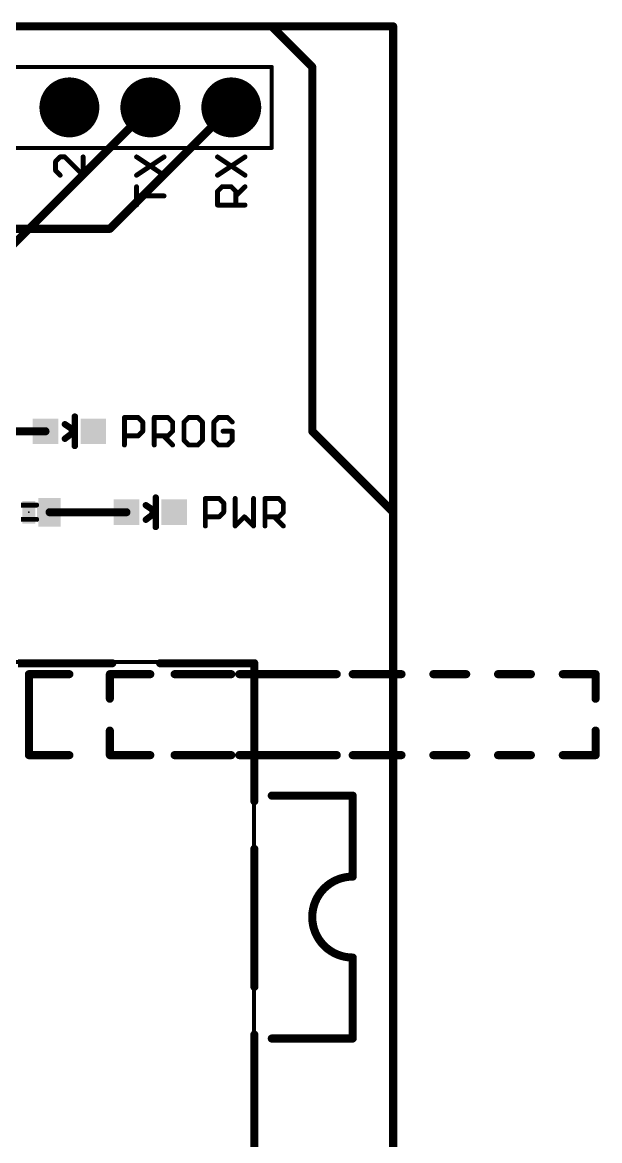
# Model space of a CAD drawing. Extents: x -15.6 to 66.2, y -11.4 to 53.5.
# Drawn here: x 48.05 to 66.17, y 18.39 to 53.47 of the extents above; entities that cross this region are included whole.
import ezdxf

# ---------------------------------------------------------------- set-up
doc = ezdxf.new("R2010")
doc.units = 0
for name, color, linetype in [('1', 12, 'CONTINUOUS'), ('16', 132, 'CONTINUOUS'), ('17', 110, 'CONTINUOUS'), ('20', 53, 'CONTINUOUS'), ('21', 41, 'CONTINUOUS'), ('23', 53, 'CONTINUOUS'), ('51', 53, 'CONTINUOUS')]:
    doc.layers.add(name, color=color, linetype=linetype)

# ---------------------------------------------------------------- blocks, each defined once
blk = doc.blocks.new('RECT')
blk.add_solid([(-0.5, -0.5), (0.5, -0.5), (-0.5, 0.5), (0.5, 0.5)])
blk = doc.blocks.new('ROUNDP')
at = {"const_width": 0.5}
blk.add_lwpolyline([(0, -0.25, 1), (0, 0.25, 1), (0, -0.25)], format="xyb", dxfattribs=at)

msp = doc.modelspace()

# ---------------------------------------------------------------- linework, layer by layer
at = {"layer": '1', "const_width": 0.254}
for points in [[(59.69, 53.34), (0, 53.34)], [(59.69, 0), (59.69, 53.34)], [(50.8, 46.99), (54.61, 50.8)], [(45.72, 46.99), (50.8, 46.99)], [(46.37, 40.64), (48.78, 40.64)], [(48.91, 38.1), (51.32, 38.1)]]:
    msp.add_lwpolyline(points, dxfattribs=at)
at = {"layer": '1', "const_width": 0.127}
for points in [[(59.7535, 53.34, 1), (59.6265, 53.34)], [(59.69, 53.2765, 1), (59.69, 53.4035)], [(54.6549, 50.7551, 1), (54.5651, 50.8449)], [(50.7551, 47.0349, 1), (50.8449, 46.9451)], [(50.8, 46.9265, 1), (50.8, 47.0535)], [(48.78, 40.5765, 1), (48.78, 40.7035)], [(48.91, 38.1635, 1), (48.91, 38.0365)], [(51.32, 38.0365, 1), (51.32, 38.1635)]]:
    msp.add_lwpolyline(points, format="xyb", dxfattribs=at)
at = {"layer": '16', "const_width": 0.254}
for points in [[(59.69, 53.34), (0, 53.34)], [(59.69, 0), (59.69, 53.34)], [(43.18, 41.91), (52.07, 50.8)]]:
    msp.add_lwpolyline(points, dxfattribs=at)
at = {"layer": '16', "const_width": 0.127}
for points in [[(59.7535, 53.34, 1), (59.6265, 53.34)], [(59.69, 53.2765, 1), (59.69, 53.4035)], [(52.1149, 50.7551, 1), (52.0251, 50.8449)]]:
    msp.add_lwpolyline(points, format="xyb", dxfattribs=at)
at = {"layer": '20', "const_width": 0.254}
for points in [[(2.54, 53.34), (55.88, 53.34)], [(57.15, 52.07), (55.88, 53.34)], [(57.15, 52.07), (57.15, 40.64)], [(57.15, 40.64), (59.69, 38.1)], [(59.69, 38.1), (59.69, 5.08)]]:
    msp.add_lwpolyline(points, dxfattribs=at)
at = {"layer": '20', "const_width": 0.127}
for points in [[(55.9249, 53.3849, 1), (55.8351, 53.2951)], [(55.88, 53.2765, 1), (55.88, 53.4035)], [(57.2135, 52.07, 1), (57.0865, 52.07)], [(57.1051, 52.0251, 1), (57.1949, 52.1149)], [(57.1949, 40.6849, 1), (57.1051, 40.5951)], [(57.0865, 40.64, 1), (57.2135, 40.64)], [(59.7535, 38.1, 1), (59.6265, 38.1)], [(59.6451, 38.0551, 1), (59.7349, 38.1449)]]:
    msp.add_lwpolyline(points, format="xyb", dxfattribs=at)
at = {"layer": '21'}
for points, const_width in [([(49.0705, 49.1298, 1), (49.1244, 49.0759)], 0.0762), ([(49.1356, 49.1029, 1), (49.0594, 49.1029)], 0.0762), ([(49.2415, 49.285, 1), (49.2415, 49.2088)], 0.0762), ([(49.2685, 49.22, 1), (49.2146, 49.2738)], 0.0762), ([(49.4125, 49.2738, 1), (49.3586, 49.22)], 0.0762), ([(49.3856, 49.2088, 1), (49.3856, 49.285)], 0.0762), ([(49.9999, 49.2469, 1), (49.9237, 49.2469)], 0.0762), ([(51.6586, 49.2786, 1), (51.6163, 49.2152)], 0.0762), ([(52.5229, 49.2152, 1), (52.4807, 49.2786)], 0.0762), ([(54.1986, 49.2786, 1), (54.1563, 49.2152)], 0.0762), ([(55.0629, 49.2152, 1), (55.0207, 49.2786)], 0.0762), ([(49.1244, 48.8417, 1), (49.0705, 48.7878)], 0.0762), ([(49.0594, 48.8147, 1), (49.1356, 48.8147)], 0.0762), ([(49.2146, 48.6437, 1), (49.2685, 48.6976)], 0.0762), ([(49.9237, 48.6707, 1), (49.9999, 48.6707)], 0.0762), ([(49.9349, 48.6437, 1), (49.9887, 48.6976)], 0.0762), ([(51.6163, 48.7024, 1), (51.6586, 48.639)], 0.0762), ([(52.4807, 48.639, 1), (52.5229, 48.7024)], 0.0762), ([(54.1563, 48.7024, 1), (54.1986, 48.639)], 0.0762), ([(55.0207, 48.639, 1), (55.0629, 48.7024)], 0.0762), ([(51.6756, 48.3114, 1), (51.5994, 48.3114)], 0.0762), ([(51.6375, 48.0614, 1), (51.6375, 47.9852)], 0.0762), ([(52.5018, 47.9852, 1), (52.5018, 48.0614)], 0.0762), ([(54.1505, 48.1943, 1), (54.2044, 48.1404)], 0.0762), ([(54.2156, 48.1673, 1), (54.1394, 48.1673)], 0.0762), ([(54.3215, 48.3495, 1), (54.3215, 48.2733)], 0.0762), ([(54.3485, 48.2844, 1), (54.2946, 48.3383)], 0.0762), ([(54.6366, 48.3383, 1), (54.5827, 48.2844)], 0.0762), ([(54.6096, 48.2733, 1), (54.6096, 48.3495)], 0.0762), ([(54.7267, 48.0502, 1), (54.7806, 47.9963)], 0.0762), ([(54.7918, 48.1673, 1), (54.7156, 48.1673)], 0.0762), ([(54.7267, 48.1404, 1), (54.7806, 48.1943)], 0.0762), ([(55.0687, 48.2844, 1), (55.0149, 48.3383)], 0.0762), ([(51.5994, 47.7352, 1), (51.6756, 47.7352)], 0.0762), ([(54.1775, 47.7733, 1), (54.1775, 47.6971)], 0.0762), ([(54.1394, 47.7352, 1), (54.2156, 47.7352)], 0.0762), ([(54.7156, 47.7352, 1), (54.7918, 47.7352)], 0.0762), ([(55.0418, 47.6971, 1), (55.0418, 47.7733)], 0.0762), ([(49.7508, 41.1, 1), (49.6492, 41.1)], 0.1016), ([(51.2953, 41.0725, 1), (51.2191, 41.0725)], 0.0762), ([(51.2572, 41.1106, 1), (51.2572, 41.0344)], 0.0762), ([(51.7163, 41.0995, 1), (51.6624, 41.0456)], 0.0762), ([(51.6894, 41.0344, 1), (51.6894, 41.1106)], 0.0762), ([(52.2308, 41.0725, 1), (52.1546, 41.0725)], 0.0762), ([(52.1927, 41.1106, 1), (52.1927, 41.0344)], 0.0762), ([(52.6518, 41.0995, 1), (52.5979, 41.0456)], 0.0762), ([(52.6249, 41.0344, 1), (52.6249, 41.1106)], 0.0762), ([(53.2723, 41.1106, 1), (53.2723, 41.0344)], 0.0762), ([(53.2992, 41.0456, 1), (53.2454, 41.0995)], 0.0762), ([(53.5873, 41.0995, 1), (53.5335, 41.0456)], 0.0762), ([(53.5604, 41.0344, 1), (53.5604, 41.1106)], 0.0762), ([(54.2078, 41.1106, 1), (54.2078, 41.0344)], 0.0762), ([(54.2348, 41.0456, 1), (54.1809, 41.0995)], 0.0762), ([(54.5229, 41.0995, 1), (54.469, 41.0456)], 0.0762), ([(54.4959, 41.0344, 1), (54.4959, 41.1106)], 0.0762), ([(49.4178, 40.9009, 1), (49.3622, 40.8159)], 0.1016), ([(49.7508, 40.64, 1), (49.6492, 40.64)], 0.1016), ([(49.6568, 40.6229, 1), (49.7124, 40.7079)], 0.1016), ([(49.7306, 40.5994, 1), (49.6694, 40.6806)], 0.1016), ([(51.8715, 40.9285, 1), (51.7953, 40.9285)], 0.0762), ([(51.8065, 40.9015, 1), (51.8604, 40.9554)], 0.0762), ([(51.8604, 40.6134, 1), (51.8065, 40.6673)], 0.0762), ([(52.807, 40.9285, 1), (52.7308, 40.9285)], 0.0762), ([(52.742, 40.9015, 1), (52.7959, 40.9554)], 0.0762), ([(52.7959, 40.6134, 1), (52.742, 40.6673)], 0.0762), ([(53.1663, 40.9285, 1), (53.0901, 40.9285)], 0.0762), ([(53.1013, 40.9554, 1), (53.1552, 40.9015)], 0.0762), ([(53.7426, 40.9285, 1), (53.6664, 40.9285)], 0.0762), ([(53.6775, 40.9015, 1), (53.7314, 40.9554)], 0.0762), ([(54.0368, 40.9554, 1), (54.0907, 40.9015)], 0.0762), ([(54.1019, 40.9285, 1), (54.0257, 40.9285)], 0.0762), ([(54.3519, 40.6785, 1), (54.3519, 40.6023)], 0.0762), ([(54.6781, 40.6404, 1), (54.6019, 40.6404)], 0.0762), ([(54.613, 40.9015, 1), (54.6669, 40.9554)], 0.0762), ([(54.64, 40.6023, 1), (54.64, 40.6785)], 0.0762), ([(49.3594, 40.4468, 1), (49.4206, 40.3656)], 0.1016), ([(49.6492, 40.64, 1), (49.7508, 40.64)], 0.1016), ([(51.2572, 40.5344, 1), (51.2572, 40.4582)], 0.0762), ([(51.6624, 40.5233, 1), (51.7163, 40.4694)], 0.0762), ([(51.6894, 40.4582, 1), (51.6894, 40.5344)], 0.0762), ([(51.7953, 40.6404, 1), (51.8715, 40.6404)], 0.0762), ([(52.1927, 40.5344, 1), (52.1927, 40.4582)], 0.0762), ([(52.5078, 40.5233, 1), (52.4539, 40.4694)], 0.0762), ([(52.5979, 40.5233, 1), (52.6518, 40.4694)], 0.0762), ([(52.6249, 40.4582, 1), (52.6249, 40.5344)], 0.0762), ([(52.7308, 40.6404, 1), (52.807, 40.6404)], 0.0762), ([(53.1552, 40.3792, 1), (53.1013, 40.3253)], 0.0762), ([(53.0901, 40.3523, 1), (53.1663, 40.3523)], 0.0762), ([(53.6664, 40.3523, 1), (53.7426, 40.3523)], 0.0762), ([(53.7314, 40.3253, 1), (53.6775, 40.3792)], 0.0762), ([(54.0907, 40.3792, 1), (54.0368, 40.3253)], 0.0762), ([(54.0257, 40.3523, 1), (54.1019, 40.3523)], 0.0762), ([(54.6019, 40.3523, 1), (54.6781, 40.3523)], 0.0762), ([(54.6669, 40.3253, 1), (54.613, 40.3792)], 0.0762), ([(49.6492, 40.18, 1), (49.7508, 40.18)], 0.1016), ([(51.2191, 40.2082, 1), (51.2953, 40.2082)], 0.0762), ([(52.1546, 40.2082, 1), (52.2308, 40.2082)], 0.0762), ([(52.742, 40.1813, 1), (52.7959, 40.2351)], 0.0762), ([(53.2723, 40.2463, 1), (53.2723, 40.1701)], 0.0762), ([(53.2454, 40.1813, 1), (53.2992, 40.2351)], 0.0762), ([(53.5335, 40.2351, 1), (53.5873, 40.1813)], 0.0762), ([(53.5604, 40.1701, 1), (53.5604, 40.2463)], 0.0762), ([(54.2078, 40.2463, 1), (54.2078, 40.1701)], 0.0762), ([(54.1809, 40.1813, 1), (54.2348, 40.2351)], 0.0762), ([(54.469, 40.2351, 1), (54.5229, 40.1813)], 0.0762), ([(54.4959, 40.1701, 1), (54.4959, 40.2463)], 0.0762), ([(52.2908, 38.56, 1), (52.1892, 38.56)], 0.1016), ([(53.8353, 38.5325, 1), (53.7591, 38.5325)], 0.0762), ([(53.7972, 38.5706, 1), (53.7972, 38.4944)], 0.0762), ([(54.2563, 38.5595, 1), (54.2024, 38.5056)], 0.0762), ([(54.2294, 38.4944, 1), (54.2294, 38.5706)], 0.0762), ([(54.7708, 38.5325, 1), (54.6946, 38.5325)], 0.0762), ([(55.347, 38.5325, 1), (55.2708, 38.5325)], 0.0762), ([(55.7063, 38.5325, 1), (55.6301, 38.5325)], 0.0762), ([(55.6682, 38.5706, 1), (55.6682, 38.4944)], 0.0762), ([(56.1273, 38.5595, 1), (56.0735, 38.5056)], 0.0762), ([(56.1004, 38.4944, 1), (56.1004, 38.5706)], 0.0762), ([(51.9578, 38.3609, 1), (51.9022, 38.2759)], 0.1016), ([(54.4115, 38.3885, 1), (54.3353, 38.3885)], 0.0762), ([(54.3465, 38.3615, 1), (54.4004, 38.4154)], 0.0762), ([(56.2826, 38.3885, 1), (56.2064, 38.3885)], 0.0762), ([(56.2175, 38.3615, 1), (56.2714, 38.4154)], 0.0762), ([(51.8994, 37.9068, 1), (51.9606, 37.8256)], 0.1016), ([(52.2908, 38.1, 1), (52.1892, 38.1)], 0.1016), ([(52.1892, 38.1, 1), (52.2908, 38.1)], 0.1016), ([(52.1968, 38.0829, 1), (52.2524, 38.1679)], 0.1016), ([(52.2706, 38.0594, 1), (52.2094, 38.1406)], 0.1016), ([(53.7972, 37.9944, 1), (53.7972, 37.9182)], 0.0762), ([(54.2024, 37.9833, 1), (54.2563, 37.9294)], 0.0762), ([(54.2294, 37.9182, 1), (54.2294, 37.9944)], 0.0762), ([(54.3353, 38.1004, 1), (54.4115, 38.1004)], 0.0762), ([(54.4004, 38.0734, 1), (54.3465, 38.1273)], 0.0762), ([(55.0478, 37.9833, 1), (54.9939, 37.9294)], 0.0762), ([(55.0478, 37.9294, 1), (54.9939, 37.9833)], 0.0762), ([(55.6682, 37.9944, 1), (55.6682, 37.9182)], 0.0762), ([(55.9833, 37.9833, 1), (55.9294, 37.9294)], 0.0762), ([(56.0735, 37.9833, 1), (56.1273, 37.9294)], 0.0762), ([(56.1004, 37.9182, 1), (56.1004, 37.9944)], 0.0762), ([(56.2064, 38.1004, 1), (56.2826, 38.1004)], 0.0762), ([(56.2714, 38.0734, 1), (56.2175, 38.1273)], 0.0762), ([(52.1892, 37.64, 1), (52.2908, 37.64)], 0.1016), ([(53.7591, 37.6682, 1), (53.8353, 37.6682)], 0.0762), ([(54.6946, 37.6682, 1), (54.7708, 37.6682)], 0.0762), ([(54.7058, 37.6951, 1), (54.7597, 37.6413)], 0.0762), ([(55.2708, 37.6682, 1), (55.347, 37.6682)], 0.0762), ([(55.282, 37.6413, 1), (55.3359, 37.6951)], 0.0762), ([(55.6301, 37.6682, 1), (55.7063, 37.6682)], 0.0762), ([(56.2175, 37.6413, 1), (56.2714, 37.6951)], 0.0762), ([(50.8761, 33.2994, 1), (50.8761, 33.4264)], 0.127), ([(52.3761, 33.4264, 1), (52.3761, 33.2994)], 0.127), ([(55.3974, 33.3629, 1), (55.2704, 33.3629)], 0.127), ([(55.3339, 33.2994, 1), (55.3339, 33.4264)], 0.127), ([(48.3235, 33.02, 1), (48.1965, 33.02)], 0.127), ([(48.26, 33.0835, 1), (48.26, 32.9565)], 0.127), ([(49.53, 32.9565, 1), (49.53, 33.0835)], 0.127), ([(50.8, 33.0835, 1), (50.8, 32.9565)], 0.127), ([(52.07, 32.9565, 1), (52.07, 33.0835)], 0.127), ([(53.34, 33.0835, 1), (53.34, 32.9565)], 0.127), ([(54.61, 32.9565, 1), (54.61, 33.0835)], 0.127), ([(55.88, 33.0835, 1), (55.88, 32.9565)], 0.127), ([(57.15, 32.9565, 1), (57.15, 33.0835)], 0.127), ([(58.42, 33.0835, 1), (58.42, 32.9565)], 0.127), ([(59.69, 32.9565, 1), (59.69, 33.0835)], 0.127), ([(48.26, 30.5435, 1), (48.26, 30.4165)], 0.127), ([(48.1965, 30.48, 1), (48.3235, 30.48)], 0.127), ([(49.53, 30.4165, 1), (49.53, 30.5435)], 0.127), ([(50.8, 30.5435, 1), (50.8, 30.4165)], 0.127), ([(52.07, 30.4165, 1), (52.07, 30.5435)], 0.127), ([(53.34, 30.5435, 1), (53.34, 30.4165)], 0.127), ([(54.61, 30.4165, 1), (54.61, 30.5435)], 0.127), ([(55.88, 30.5435, 1), (55.88, 30.4165)], 0.127), ([(57.15, 30.4165, 1), (57.15, 30.5435)], 0.127), ([(58.42, 30.5435, 1), (58.42, 30.4165)], 0.127), ([(59.69, 30.4165, 1), (59.69, 30.5435)], 0.127), ([(55.88, 29.2735, 1), (55.88, 29.1465)], 0.127), ([(58.4835, 29.21, 1), (58.3565, 29.21)], 0.127), ([(58.42, 29.1465, 1), (58.42, 29.2735)], 0.127), ([(55.2704, 29.0374, 1), (55.3974, 29.0374)], 0.127), ([(55.3974, 27.5374, 1), (55.2704, 27.5374)], 0.127), ([(58.42, 26.67, 0.4142), (57.15, 25.4)], 0.254), ([(58.3565, 26.67, 1), (58.4835, 26.67)], 0.127), ([(58.42, 26.6065, 1), (58.42, 26.7335)], 0.127), ([(57.15, 25.4, 0.4142), (58.42, 24.13)], 0.254), ([(57.2135, 25.4, 1), (57.0865, 25.4)], 0.127), ([(57.0865, 25.4, 1), (57.2135, 25.4)], 0.127), ([(58.4835, 24.13, 1), (58.3565, 24.13)], 0.127), ([(58.42, 24.0665, 1), (58.42, 24.1935)], 0.127), ([(55.2704, 23.2118, 1), (55.3974, 23.2118)], 0.127), ([(55.3974, 21.7118, 1), (55.2704, 21.7118)], 0.127), ([(55.88, 21.6535, 1), (55.88, 21.5265)], 0.127), ([(58.3565, 21.59, 1), (58.4835, 21.59)], 0.127), ([(58.42, 21.5265, 1), (58.42, 21.6535)], 0.127)]:
    msp.add_lwpolyline(points, format="xyb", dxfattribs=dict(at, const_width=const_width))
for points, const_width in [([(49.2415, 49.2469), (49.0975, 49.1029)], 0.1524), ([(49.0975, 49.1029), (49.0975, 48.8147)], 0.1524), ([(49.3856, 49.2469), (49.2415, 49.2469)], 0.1524), ([(49.9618, 48.6707), (49.3856, 49.2469)], 0.1524), ([(49.9618, 49.2469), (49.9618, 48.6707)], 0.1524), ([(51.6375, 48.6707), (52.5018, 49.2469)], 0.1524), ([(51.6375, 49.2469), (52.5018, 48.6707)], 0.1524), ([(54.1775, 48.6707), (55.0418, 49.2469)], 0.1524), ([(54.1775, 49.2469), (55.0418, 48.6707)], 0.1524), ([(49.0975, 48.8147), (49.2415, 48.6707)], 0.1524), ([(51.6375, 47.7352), (51.6375, 48.3114)], 0.1524), ([(52.5018, 48.0233), (51.6375, 48.0233)], 0.1524), ([(54.1775, 48.1673), (54.3215, 48.3114)], 0.1524), ([(54.1775, 47.7352), (54.1775, 48.1673)], 0.1524), ([(54.3215, 48.3114), (54.6096, 48.3114)], 0.1524), ([(54.6096, 48.3114), (54.7537, 48.1673)], 0.1524), ([(54.7537, 48.0233), (55.0418, 48.3114)], 0.1524), ([(54.7537, 48.1673), (54.7537, 47.7352)], 0.1524), ([(55.0418, 47.7352), (54.1775, 47.7352)], 0.1524), ([(49.7, 41.1), (49.7, 40.64)], 0.2032), ([(51.2572, 40.2082), (51.2572, 41.0725)], 0.1524), ([(51.2572, 41.0725), (51.6894, 41.0725)], 0.1524), ([(51.6894, 41.0725), (51.8334, 40.9285)], 0.1524), ([(52.1927, 40.2082), (52.1927, 41.0725)], 0.1524), ([(52.1927, 41.0725), (52.6249, 41.0725)], 0.1524), ([(52.6249, 41.0725), (52.7689, 40.9285)], 0.1524), ([(53.2723, 41.0725), (53.1282, 40.9285)], 0.1524), ([(53.5604, 41.0725), (53.2723, 41.0725)], 0.1524), ([(53.7045, 40.9285), (53.5604, 41.0725)], 0.1524), ([(54.2078, 41.0725), (54.0638, 40.9285)], 0.1524), ([(54.4959, 41.0725), (54.2078, 41.0725)], 0.1524), ([(54.64, 40.9285), (54.4959, 41.0725)], 0.1524), ([(49.6846, 40.6654), (49.39, 40.8584)], 0.2032), ([(49.7, 40.64), (49.39, 40.4062)], 0.2032), ([(49.7, 40.18), (49.7, 40.64)], 0.2032), ([(51.8334, 40.6404), (51.6894, 40.4963)], 0.1524), ([(51.8334, 40.9285), (51.8334, 40.6404)], 0.1524), ([(52.7689, 40.6404), (52.6249, 40.4963)], 0.1524), ([(52.7689, 40.9285), (52.7689, 40.6404)], 0.1524), ([(53.1282, 40.9285), (53.1282, 40.3523)], 0.1524), ([(53.7045, 40.3523), (53.7045, 40.9285)], 0.1524), ([(54.0638, 40.9285), (54.0638, 40.3523)], 0.1524), ([(54.64, 40.6404), (54.3519, 40.6404)], 0.1524), ([(54.64, 40.3523), (54.64, 40.6404)], 0.1524), ([(51.6894, 40.4963), (51.2572, 40.4963)], 0.1524), ([(52.6249, 40.4963), (52.1927, 40.4963)], 0.1524), ([(52.4808, 40.4963), (52.7689, 40.2082)], 0.1524), ([(53.1282, 40.3523), (53.2723, 40.2082)], 0.1524), ([(53.5604, 40.2082), (53.7045, 40.3523)], 0.1524), ([(54.0638, 40.3523), (54.2078, 40.2082)], 0.1524), ([(54.4959, 40.2082), (54.64, 40.3523)], 0.1524), ([(53.2723, 40.2082), (53.5604, 40.2082)], 0.1524), ([(54.2078, 40.2082), (54.4959, 40.2082)], 0.1524), ([(52.24, 38.56), (52.24, 38.1)], 0.2032), ([(53.7972, 37.6682), (53.7972, 38.5325)], 0.1524), ([(53.7972, 38.5325), (54.2294, 38.5325)], 0.1524), ([(54.2294, 38.5325), (54.3734, 38.3885)], 0.1524), ([(54.7327, 38.5325), (54.7327, 37.6682)], 0.1524), ([(55.3089, 37.6682), (55.3089, 38.5325)], 0.1524), ([(55.6682, 37.6682), (55.6682, 38.5325)], 0.1524), ([(55.6682, 38.5325), (56.1004, 38.5325)], 0.1524), ([(56.1004, 38.5325), (56.2445, 38.3885)], 0.1524), ([(52.2246, 38.1254), (51.93, 38.3184)], 0.2032), ([(54.3734, 38.3885), (54.3734, 38.1004)], 0.1524), ([(56.2445, 38.3885), (56.2445, 38.1004)], 0.1524), ([(52.24, 38.1), (51.93, 37.8662)], 0.2032), ([(52.24, 37.64), (52.24, 38.1)], 0.2032), ([(54.2294, 37.9563), (53.7972, 37.9563)], 0.1524), ([(54.3734, 38.1004), (54.2294, 37.9563)], 0.1524), ([(54.7327, 37.6682), (55.0208, 37.9563)], 0.1524), ([(55.0208, 37.9563), (55.3089, 37.6682)], 0.1524), ([(56.1004, 37.9563), (55.6682, 37.9563)], 0.1524), ([(55.9564, 37.9563), (56.2445, 37.6682)], 0.1524), ([(56.2445, 38.1004), (56.1004, 37.9563)], 0.1524), ([(47.9183, 33.3629), (50.8761, 33.3629)], 0.254), ([(52.3761, 33.3629), (55.3339, 33.3629)], 0.254), ([(55.3339, 33.3629), (55.3339, 29.0374)], 0.254), ([(48.26, 33.02), (48.26, 30.48)], 0.254), ([(48.26, 33.02), (49.53, 33.02)], 0.254), ([(50.8, 33.02), (52.07, 33.02)], 0.254), ([(53.34, 33.02), (54.61, 33.02)], 0.254), ([(55.88, 33.02), (57.15, 33.02)], 0.254), ([(59.69, 33.02), (58.42, 33.02)], 0.254), ([(49.53, 30.48), (48.26, 30.48)], 0.254), ([(50.8, 30.48), (52.07, 30.48)], 0.254), ([(53.34, 30.48), (54.61, 30.48)], 0.254), ([(55.88, 30.48), (57.15, 30.48)], 0.254), ([(59.69, 30.48), (58.42, 30.48)], 0.254), ([(58.42, 29.21), (55.88, 29.21)], 0.254), ([(58.42, 29.21), (58.42, 26.67)], 0.254), ([(55.3339, 27.5374), (55.3339, 23.2118)], 0.254), ([(58.42, 24.13), (58.42, 21.59)], 0.254), ([(55.3339, 21.7118), (55.3339, 17.3863)], 0.254), ([(58.42, 21.59), (55.88, 21.59)], 0.254)]:
    msp.add_lwpolyline(points, dxfattribs=dict(at, const_width=const_width))
at = {"layer": '23'}
for p in [(49.53, 40.64), (48.26, 38.1), (52.07, 38.1)]:
    msp.add_point(p, dxfattribs=at)
at = {"layer": '51'}
for points, const_width in [([(55.88, 53.34), (2.54, 53.34)], 0.254), ([(57.15, 52.07), (55.88, 53.34)], 0.254), ([(35.56, 52.07), (55.88, 52.07)], 0.127), ([(55.88, 52.07), (55.88, 49.53)], 0.127), ([(57.15, 40.64), (57.15, 52.07)], 0.254), ([(55.88, 49.53), (35.56, 49.53)], 0.127), ([(59.69, 38.1), (57.15, 40.64)], 0.254), ([(48.015, 38.324), (48.505, 38.324)], 0.1524), ([(48.505, 37.876), (48.015, 37.876)], 0.1524), ([(59.69, 5.08), (59.69, 38.1)], 0.254), ([(55.321, 33.4), (3.321, 33.4)], 0.127), ([(55.321, 17.4), (55.321, 33.4)], 0.127), ([(51.83, 33.02), (50.8, 33.02)], 0.254), ([(50.8, 33.02), (50.8, 32.25)], 0.254), ([(53.86, 33.02), (52.83, 33.02)], 0.254), ([(55.89, 33.02), (54.86, 33.02)], 0.254), ([(57.92, 33.02), (56.89, 33.02)], 0.254), ([(59.95, 33.02), (58.92, 33.02)], 0.254), ([(61.98, 33.02), (60.95, 33.02)], 0.254), ([(64.01, 33.02), (62.98, 33.02)], 0.254), ([(66.04, 33.02), (65.01, 33.02)], 0.254), ([(66.04, 32.25), (66.04, 33.02)], 0.254), ([(50.8, 31.25), (50.8, 30.48)], 0.254), ([(66.04, 30.48), (66.04, 31.25)], 0.254), ([(50.8, 30.48), (51.83, 30.48)], 0.254), ([(52.83, 30.48), (53.86, 30.48)], 0.254), ([(54.86, 30.48), (55.89, 30.48)], 0.254), ([(56.89, 30.48), (57.92, 30.48)], 0.254), ([(58.92, 30.48), (59.95, 30.48)], 0.254), ([(60.95, 30.48), (61.98, 30.48)], 0.254), ([(62.98, 30.48), (64.01, 30.48)], 0.254), ([(65.01, 30.48), (66.04, 30.48)], 0.254)]:
    msp.add_lwpolyline(points, dxfattribs=dict(at, const_width=const_width))
for points, const_width in [([(55.9249, 53.3849, 1), (55.8351, 53.2951)], 0.127), ([(55.88, 53.2765, 1), (55.88, 53.4035)], 0.127), ([(55.9118, 52.07, 1), (55.8483, 52.07)], 0.0635), ([(55.88, 52.0382, 1), (55.88, 52.1018)], 0.0635), ([(57.2135, 52.07, 1), (57.0865, 52.07)], 0.127), ([(57.1051, 52.0251, 1), (57.1949, 52.1149)], 0.127), ([(55.8483, 49.53, 1), (55.9118, 49.53)], 0.0635), ([(55.88, 49.4982, 1), (55.88, 49.5618)], 0.0635), ([(57.1949, 40.6849, 1), (57.1051, 40.5951)], 0.127), ([(57.0865, 40.64, 1), (57.2135, 40.64)], 0.127), ([(48.505, 38.2859, 1), (48.505, 38.3621)], 0.0762), ([(48.505, 37.8379, 1), (48.505, 37.9141)], 0.0762), ([(59.7535, 38.1, 1), (59.6265, 38.1)], 0.127), ([(59.6451, 38.0551, 1), (59.7349, 38.1449)], 0.127), ([(55.3528, 33.4, 1), (55.2893, 33.4)], 0.0635), ([(55.321, 33.3682, 1), (55.321, 33.4318)], 0.0635), ([(50.8, 33.0835, 1), (50.8, 32.9565)], 0.127), ([(50.8635, 33.02, 1), (50.7365, 33.02)], 0.127), ([(51.83, 32.9565, 1), (51.83, 33.0835)], 0.127), ([(52.83, 33.0835, 1), (52.83, 32.9565)], 0.127), ([(53.86, 32.9565, 1), (53.86, 33.0835)], 0.127), ([(54.86, 33.0835, 1), (54.86, 32.9565)], 0.127), ([(55.89, 32.9565, 1), (55.89, 33.0835)], 0.127), ([(56.89, 33.0835, 1), (56.89, 32.9565)], 0.127), ([(57.92, 32.9565, 1), (57.92, 33.0835)], 0.127), ([(58.92, 33.0835, 1), (58.92, 32.9565)], 0.127), ([(59.95, 32.9565, 1), (59.95, 33.0835)], 0.127), ([(60.95, 33.0835, 1), (60.95, 32.9565)], 0.127), ([(61.98, 32.9565, 1), (61.98, 33.0835)], 0.127), ([(62.98, 33.0835, 1), (62.98, 32.9565)], 0.127), ([(64.01, 32.9565, 1), (64.01, 33.0835)], 0.127), ([(65.01, 33.0835, 1), (65.01, 32.9565)], 0.127), ([(66.1035, 33.02, 1), (65.9765, 33.02)], 0.127), ([(66.04, 32.9565, 1), (66.04, 33.0835)], 0.127), ([(50.7365, 32.25, 1), (50.8635, 32.25)], 0.127), ([(65.9765, 32.25, 1), (66.1035, 32.25)], 0.127), ([(50.8635, 31.25, 1), (50.7365, 31.25)], 0.127), ([(66.1035, 31.25, 1), (65.9765, 31.25)], 0.127), ([(50.8, 30.5435, 1), (50.8, 30.4165)], 0.127), ([(50.7365, 30.48, 1), (50.8635, 30.48)], 0.127), ([(51.83, 30.4165, 1), (51.83, 30.5435)], 0.127), ([(52.83, 30.5435, 1), (52.83, 30.4165)], 0.127), ([(53.86, 30.4165, 1), (53.86, 30.5435)], 0.127), ([(54.86, 30.5435, 1), (54.86, 30.4165)], 0.127), ([(55.89, 30.4165, 1), (55.89, 30.5435)], 0.127), ([(56.89, 30.5435, 1), (56.89, 30.4165)], 0.127), ([(57.92, 30.4165, 1), (57.92, 30.5435)], 0.127), ([(58.92, 30.5435, 1), (58.92, 30.4165)], 0.127), ([(59.95, 30.4165, 1), (59.95, 30.5435)], 0.127), ([(60.95, 30.5435, 1), (60.95, 30.4165)], 0.127), ([(61.98, 30.4165, 1), (61.98, 30.5435)], 0.127), ([(62.98, 30.5435, 1), (62.98, 30.4165)], 0.127), ([(64.01, 30.4165, 1), (64.01, 30.5435)], 0.127), ([(65.01, 30.5435, 1), (65.01, 30.4165)], 0.127), ([(65.9765, 30.48, 1), (66.1035, 30.48)], 0.127), ([(66.04, 30.4165, 1), (66.04, 30.5435)], 0.127)]:
    msp.add_lwpolyline(points, format="xyb", dxfattribs=dict(at, const_width=const_width))

# ---------------------------------------------------------------- block references
at = {"layer": '1', "xscale": 0.8, "yscale": 0.8, "rotation": 270}
for p in [(48.78, 40.64), (50.28, 40.64), (51.32, 38.1), (52.82, 38.1)]:
    msp.add_blockref('RECT', p, dxfattribs=at)
at = {"layer": '1', "xscale": 0.7, "yscale": 0.9}
msp.add_blockref('RECT', (48.91, 38.1), dxfattribs=at)
at = {"layer": '17', "xscale": 1.8796, "yscale": 1.8796}
for p in [(49.53, 50.8), (49.53, 50.8), (52.07, 50.8), (52.07, 50.8), (54.61, 50.8), (54.61, 50.8)]:
    msp.add_blockref('ROUNDP', p, dxfattribs=at)
at = {"layer": '21', "xscale": 0.4064, "yscale": 0.7112}
msp.add_blockref('RECT', (48.26, 38.1), dxfattribs=at)
at = {"layer": '51', "xscale": 0.3, "yscale": 0.5999}
msp.add_blockref('RECT', (48.6688, 38.0952), dxfattribs=at)

doc.saveas('drawing.dxf')
